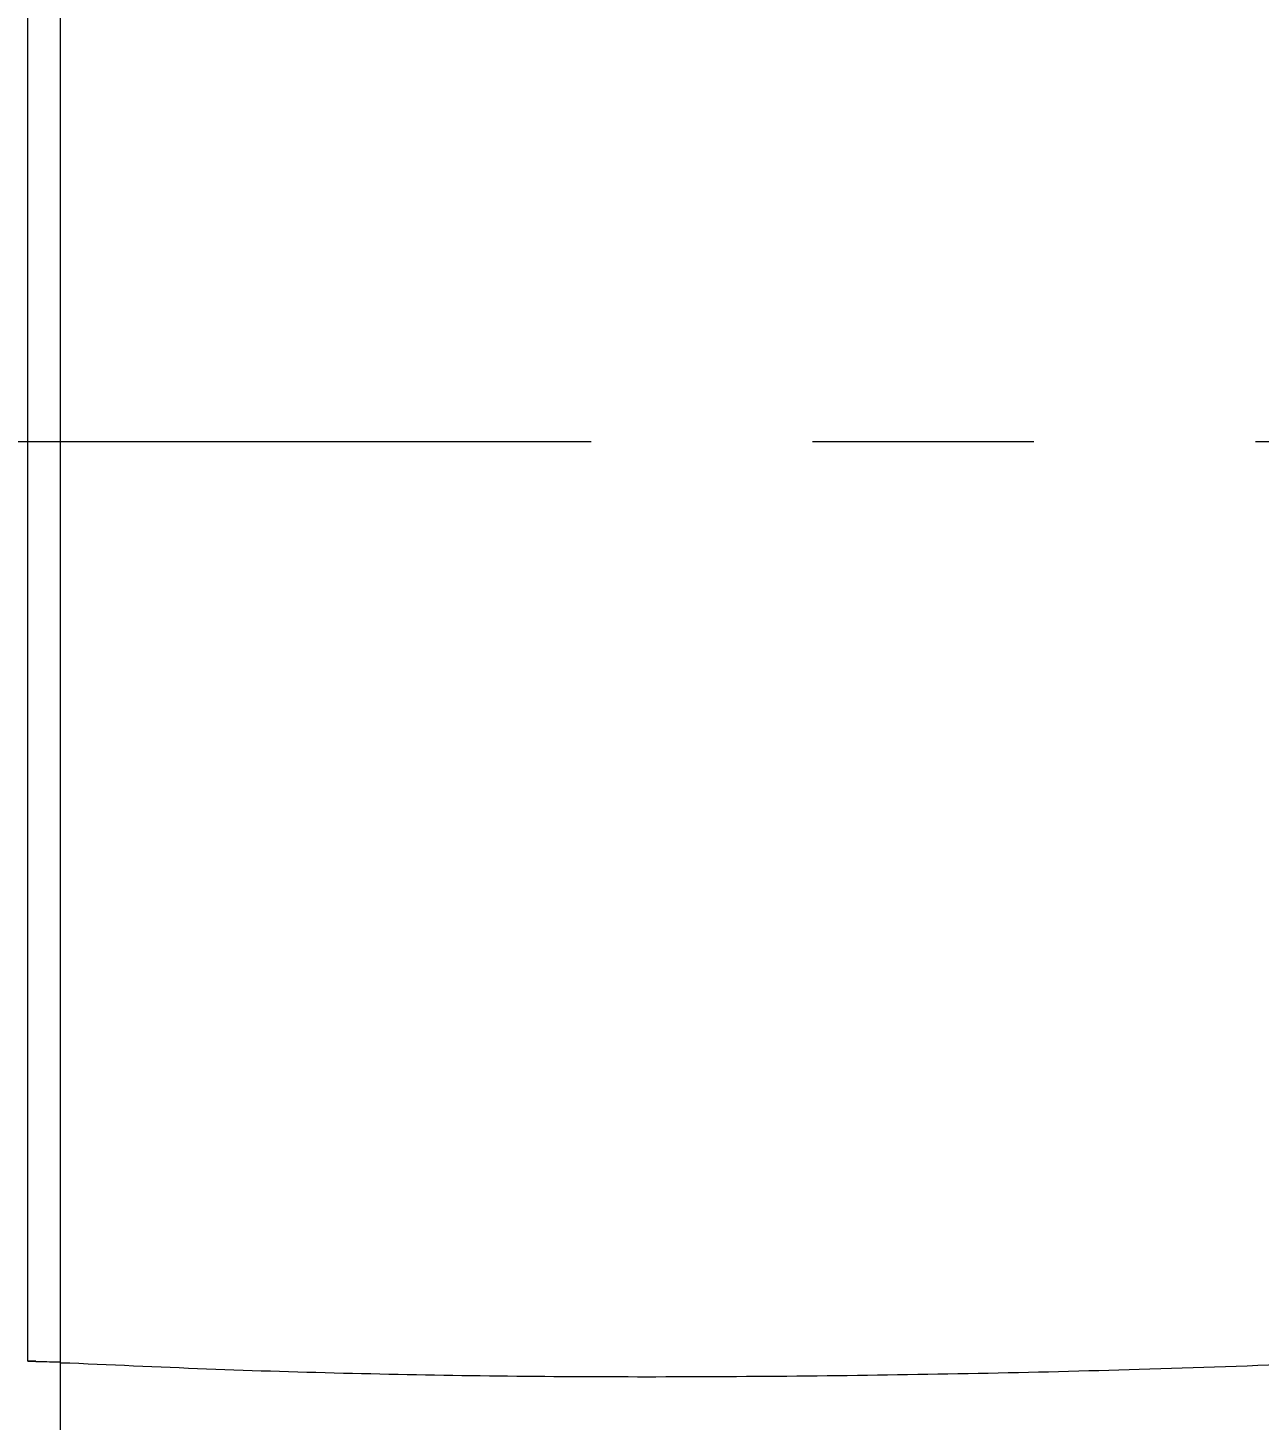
# Model space of a CAD drawing. Extents: x 1268 to 7307, y -579 to 1973.
# Drawn here: x 4891.1 to 5030.1, y 1082.1 to 1239.2 of the extents above; entities that cross this region are included whole.
import ezdxf

# ---------------------------------------------------------------- set-up
doc = ezdxf.new("R2010")
doc.units = 0
doc.header["$LTSCALE"] = 20
doc.header["$MEASUREMENT"] = 0
doc.linetypes.add('CENTER', pattern=[2, 1.25, -0.25, 0.25, -0.25])
doc.layers.get('0').update_dxf_attribs({"linetype": 'CONTINUOUS'})
doc.layers.get('DEFPOINTS').update_dxf_attribs({"linetype": 'CONTINUOUS'})
doc.layers.add('1', color=7, linetype='CONTINUOUS')
doc.styles.get("Standard").update_dxf_attribs({"font": 'NanumGothic.ttf'})
doc.dimstyles.get("Standard").update_dxf_attribs({"dimtxt": 2.7, "dimasz": 2.5, "dimexe": 1.5, "dimexo": 1.5, "dimgap": 1.5, "dimtad": 1, "dimdec": 0, "dimlfac": 10, "dimzin": 0, "dimdsep": 46, "dimtxsty": 'Standard', "dimcen": 0, "dimclrt": 2, "dimadec": 0, "dimazin": 0, "dimtfac": 1, "dimtdec": 0, "dimtmove": 0, "dimatfit": 3, "dimfxl": 0, "dimtolj": 1, "dimtzin": 0, "dimarcsym": 0})

# ---------------------------------------------------------------- blocks, each defined once
blk = doc.blocks.new('*D15')
at = {"color": 3, "lineweight": -2}
for p, q in [((4692.23, 1193.97), (4692.23, 1524.3)), ((5351.09, 1194.43), (5351.09, 1524.3)), ((4712.23, 1519.3), (5331.09, 1519.3))]:
    blk.add_line(p, q, dxfattribs=at)
at = {"color": 3}
for points in [[(4712.23, 1522.63), (4712.23, 1515.97), (4692.23, 1519.3)], [(5331.09, 1522.63), (5331.09, 1515.97), (5351.09, 1519.3)]]:
    blk.add_solid(points, dxfattribs=at)
at = {"layer": 'DEFPOINTS', "color": 0}
for p in [(5351.09, 1519.3), (5351.09, 1192.93), (4692.23, 1192.47)]:
    blk.add_point(p, dxfattribs=at)
at = {"color": 2, "insert": (5021.66, 1542.91), "char_height": 25, "attachment_point": 5}
blk.add_mtext('\\A1;660', dxfattribs=at)
blk = doc.blocks.new('A$C2ADB0934')
at = {"color": 7, "linetype": 'Continuous', "lineweight": 15}
for p, q in [((212.18, 95.35, 0), (212.18, 303.74, 0)), ((215.85, 95.11, 0), (215.85, 303.98, 0)), ((213.09, 95.35, 0), (212.18, 95.35, 0)), ((213.09, 95.31, 0), (213.4, 95.31, 0)), ((216.92, 95.11, 0), (215.85, 95.11, 0))]:
    blk.add_line(p, q, dxfattribs=at)
at = {"color": 7, "linetype": 'Continuous', "lineweight": 15, "elevation": 0, "flags": 128}
blk.add_lwpolyline([(213.09, 95.31), (213.05, 95.31), (212.98, 95.31), (212.89, 95.31), (212.77, 95.31), (212.64, 95.31), (212.5, 95.31), (212.34, 95.31), (212.18, 95.31)], dxfattribs=at)
at = {"color": 7, "linetype": 'Continuous', "lineweight": 15}
blk.add_arc((216.51, 206.63, 0), 111.37, 268.3987, 269.6569, dxfattribs=at)
for points, knots in [([(159.98, 390.45, 0), (171.75, 391.39, 0), (195.29, 393.26, 0), (230.67, 394.88, 0), (266.14, 395.66, 0), (301.67, 395.62, 0), (337.25, 394.89, 0), (372.76, 393.53, 0), (407.17, 391.58, 0), (442.49, 388.98, 0), (477.77, 385.79, 0), (505.19, 382.71, 0), (524.85, 380.47, 0), (536.76, 379.14, 0), (548.64, 377.56, 0), (560.42, 375.53, 0), (572.04, 372.84, 0), (583.16, 369.33, 0), (593.7, 364.99, 0), (603.74, 359.97, 0), (613.43, 354.15, 0), (622.16, 347.98, 0), (629.83, 341.61, 0), (636.49, 335.07, 0), (642.62, 327.9, 0), (648.12, 320.23, 0), (652.89, 312.19, 0), (656.98, 303.77, 0), (660.39, 294.96, 0), (663.43, 284.23, 0), (665.96, 271.71, 0), (668.17, 257.5, 0), (670.17, 240.74, 0), (671.82, 221.42, 0), (672.04, 206.84, 0), (672.15, 199.55, 0)], [0, 0, 0, 0, 0.055948, 0.111906, 0.167857, 0.224078, 0.280305, 0.336528, 0.392478, 0.448429, 0.504379, 0.56033, 0.579219, 0.598169, 0.617111, 0.635994, 0.654811, 0.673611, 0.691182, 0.708753, 0.726738, 0.744723, 0.759304, 0.773884, 0.788886, 0.803888, 0.818476, 0.833063, 0.848083, 0.863103, 0.885747, 0.908412, 0.931074, 0.965537, 1, 1, 1, 1]), ([(216.92, 303.98, 0), (219.99, 304.13, 0), (226.14, 304.41, 0), (235.36, 304.76, 0), (244.58, 305.05, 0), (253.81, 305.28, 0), (263.04, 305.43, 0), (272.3, 305.53, 0), (287.83, 305.57, 0), (309.62, 305.4, 0), (341.29, 304.69, 0), (376.61, 303.28, 0), (414.57, 300.92, 0), (453.47, 297.78, 0), (493.85, 293.6, 0), (523.5, 290.13, 0), (542.47, 287.32, 0), (549.03, 285.2, 0), (555.25, 282.24, 0), (561, 278.45, 0), (566.29, 273.81, 0), (570.96, 268.36, 0), (574.86, 262.17, 0), (577.82, 255.48, 0), (579.77, 248.41, 0), (580.7, 241.16, 0), (582, 230.64, 0), (583.16, 216.76, 0), (583.34, 205.28, 0), (583.43, 199.55, 0)], [0, 0, 0, 0, 0.0213191, 0.0426377, 0.0639563, 0.0852755, 0.1065938, 0.1279089, 0.1494876, 0.2142355, 0.2788953, 0.3690493, 0.4592033, 0.5493567, 0.6395118, 0.7404835, 0.7563414, 0.7721966, 0.7880516, 0.8039073, 0.8197623, 0.8365746, 0.8533896, 0.8702042, 0.8870186, 0.9038439, 0.9206736, 0.9603364, 1, 1, 1, 1]), ([(672.15, 199.55, 0), (672.05, 192.35, 0), (671.83, 177.95, 0), (670.21, 158.76, 0), (668.23, 141.96, 0), (666, 127.57, 0), (663.46, 115.02, 0), (660.47, 104.4, 0), (657.13, 95.65, 0), (653.03, 87.14, 0), (648.22, 79.02, 0), (642.78, 71.41, 0), (636.74, 64.29, 0), (630.03, 57.66, 0), (622.3, 51.22, 0), (613.65, 45.1, 0), (604.04, 39.29, 0), (593.94, 34.2, 0), (583.32, 29.82, 0), (572.28, 26.33, 0), (560.9, 23.68, 0), (549.37, 21.67, 0), (537.75, 20.1, 0), (526.1, 18.78, 0), (506.9, 16.58, 0), (480.16, 13.55, 0), (444.95, 10.32, 0), (408.83, 7.61, 0), (373.36, 5.58, 0), (337.41, 4.21, 0), (301.99, 3.48, 0), (266.51, 3.43, 0), (230.99, 4.2, 0), (195.45, 5.82, 0), (171.8, 7.7, 0), (159.98, 8.65, 0)], [0, 0, 0, 0, 0.034021, 0.068042, 0.090999, 0.113959, 0.136898, 0.151485, 0.166072, 0.181093, 0.196113, 0.210689, 0.225264, 0.24027, 0.255278, 0.27285, 0.290421, 0.308406, 0.326391, 0.344797, 0.363219, 0.381705, 0.400248, 0.418798, 0.43729, 0.491814, 0.546337, 0.604904, 0.663471, 0.719441, 0.775416, 0.831384, 0.887588, 0.943799, 1, 1, 1, 1]), ([(583.43, 199.55, 0), (583.37, 194.68, 0), (583.24, 184.94, 0), (582.19, 170.36, 0), (580.83, 158.41, 0), (579.42, 149.04, 0), (577.36, 142.45, 0), (574.44, 136.2, 0), (570.69, 130.41, 0), (566.09, 125.08, 0), (560.68, 120.37, 0), (554.53, 116.43, 0), (547.87, 113.43, 0), (540.84, 111.41, 0), (533.6, 110.51, 0), (517.45, 108.33, 0), (490.74, 105.13, 0), (453.47, 101.32, 0), (414.57, 98.17, 0), (376.61, 95.81, 0), (344.56, 94.53, 0), (319.44, 93.91, 0), (301.26, 93.63, 0), (283.56, 93.52, 0), (266.42, 93.59, 0), (249.85, 93.88, 0), (233.38, 94.36, 0), (222.41, 94.86, 0), (216.92, 95.11, 0)], [0, 0, 0, 0, 0.0336549, 0.0673096, 0.1009654, 0.1168253, 0.1326796, 0.1485348, 0.1643908, 0.1802438, 0.1970581, 0.213873, 0.2306869, 0.2475007, 0.2643252, 0.2811549, 0.3604902, 0.4506451, 0.5407981, 0.6309519, 0.7211056, 0.7630925, 0.8050819, 0.847127, 0.8857939, 0.9238621, 0.9619308, 1, 1, 1, 1]), ([(215.85, 49.05, 0), (215.85, 52.87, 0), (215.85, 60.53, 0), (215.85, 72.05, 0), (215.85, 83.58, 0), (215.85, 91.27, 0), (215.85, 95.11, 0)], [0, 0, 0, 0, 0.2504218, 0.5011344, 0.7504278, 1, 1, 1, 1])]:
    blk.add_open_spline(points, degree=3, knots=knots, dxfattribs=at)
blk.add_open_spline([(213.09, 95.35, 0), (213.09, 95.31, 0)], degree=1, dxfattribs=at)
at = {"layer": '1', "color": 1, "linetype": 'CENTER', "lineweight": 0, "ltscale": 5}
blk.add_line((675.75, 199.09), (0, 199.09), dxfattribs=at)

msp = doc.modelspace()

# ---------------------------------------------------------------- block references
msp.add_blockref('A$C2ADB0934', (4678.93, 993.38, 0))

# ---------------------------------------------------------------- dimensions: what is measured, and where the dimension line sits
dim = msp.add_linear_dim(base=(5351.09, 1519.3), p1=(4692.23, 1192.47), p2=(5351.09, 1192.93), text='660', dimstyle='Standard', override={"dimtxt": 25, "dimasz": 20, "dimexe": 5, "dimgap": 10, "dimtih": 1, "dimtoh": 1, "dimlfac": 1, "dimzin": 12, "dimclrd": 3, "dimclre": 3, "dimazin": 2, "dimarcsym": 1})
dim.commit()
dim.dimension.update_dxf_attribs({"geometry": '*D15', "text_midpoint": (5021.66, 1519.3), "dimtype": 160})

doc.saveas('drawing.dxf')
